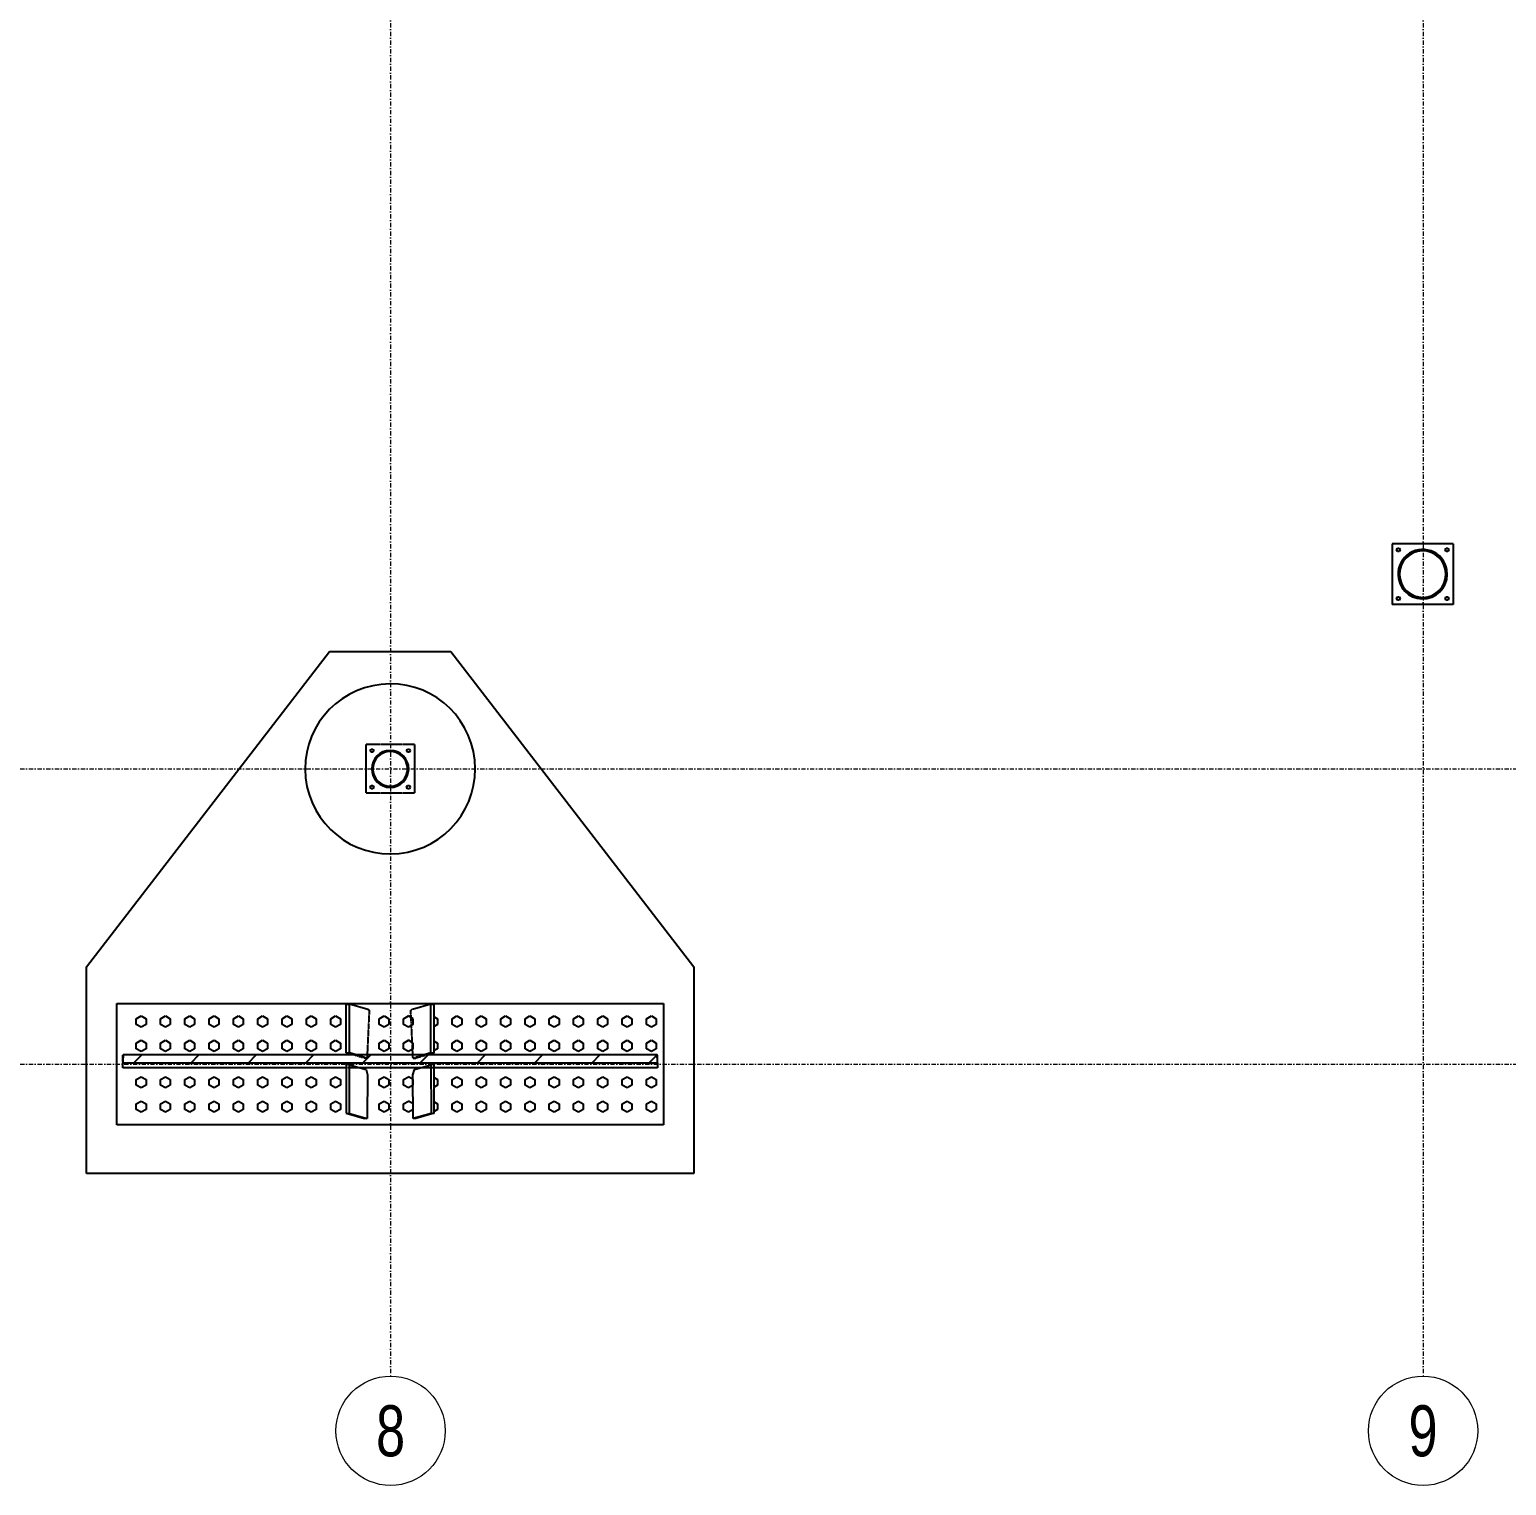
# Model space of a CAD drawing. Header units: millimetres. Extents: x 1541 to 289025, y -12015 to 47026.
# Drawn here: x 132569 to 133450, y -11969 to -11100 of the extents above; entities that cross this region are included whole.
import ezdxf
from ezdxf.enums import TextEntityAlignment as Align

# ---------------------------------------------------------------- set-up
doc = ezdxf.new("R2010")
doc.units = ezdxf.units.MM
doc.header["$LTSCALE"] = 0.1
for name, pattern in [('DASHDOTX2', [50.8, 25.4, -12.7, 0, -12.7]), ('DXK_LINE_DOT2', [3.9198, 1.9599, -1.9599]), ('Grid Line', [3.33375, 1.905, -0.47625, 0.47625, -0.47625])]:
    doc.linetypes.add(name, pattern=pattern)
doc.layers.get('0').update_dxf_attribs({"color": 255})
doc.layers.add('E_EJES', color=8, linetype='Continuous', lineweight=9)
doc.layers.add('E_EJES-1', color=8, linetype='Grid Line', lineweight=9)
doc.styles.add('Swis721 LtCn BT_1', font='swisscl.ttf', dxfattribs={"height": 0.42})

msp = doc.modelspace()

# ---------------------------------------------------------------- hatches: boundary and pattern name
at = {"linetype": 'Continuous'}
h = msp.add_hatch(color=96, dxfattribs=at)
h.paths.add_polyline_path([(133414.74, -11425.12), (133414.52, -11422.57), (133413.86, -11420.09), (133412.77, -11417.76), (133411.3, -11415.66), (133409.49, -11413.85), (133407.39, -11412.38), (133405.06, -11411.29), (133402.58, -11410.63), (133400.03, -11410.41), (133397.47, -11410.63), (133395, -11411.29), (133392.67, -11412.38), (133390.57, -11413.85), (133388.76, -11415.66), (133387.28, -11417.76), (133386.2, -11420.09), (133385.54, -11422.57), (133385.31, -11425.12), (133385.54, -11427.68), (133386.2, -11430.15), (133387.28, -11432.48), (133388.76, -11434.58), (133390.57, -11436.39), (133392.67, -11437.87), (133395, -11438.95), (133397.47, -11439.61), (133400.03, -11439.84), (133402.58, -11439.61), (133405.06, -11438.95), (133407.39, -11437.87), (133409.49, -11436.39), (133411.3, -11434.58), (133412.77, -11432.48), (133413.86, -11430.15), (133414.52, -11427.68)])
h.paths.add_polyline_path([(133413.04, -11429.86), (133412.02, -11432.04), (133410.63, -11434.02), (133408.93, -11435.73), (133406.95, -11437.11), (133404.76, -11438.13), (133402.43, -11438.76), (133400.03, -11438.97), (133397.62, -11438.76), (133395.29, -11438.13), (133393.11, -11437.11), (133391.13, -11435.73), (133389.42, -11434.02), (133388.04, -11432.04), (133387.02, -11429.86), (133386.39, -11427.53), (133386.18, -11425.12), (133386.39, -11422.72), (133387.02, -11420.39), (133388.04, -11418.2), (133389.42, -11416.22), (133391.13, -11414.52), (133393.11, -11413.13), (133395.29, -11412.11), (133397.62, -11411.49), (133400.03, -11411.28), (133402.43, -11411.49), (133404.76, -11412.11), (133406.95, -11413.13), (133408.93, -11414.52), (133410.63, -11416.22), (133412.02, -11418.2), (133413.04, -11420.39), (133413.66, -11422.72), (133413.87, -11425.12), (133413.66, -11427.53)])
h = msp.add_hatch(dxfattribs=at)
h.set_pattern_fill('', scale=7.611392, style=0, pattern_type=0)
h.set_pattern_definition([(45, (132794.71, -11539.187), (-17.088, 17.088), [])])
h.paths.add_polyline_path([(132794.92, -11541.34), (132794.71, -11539.19), (132794.08, -11537.11), (132793.06, -11535.2), (132791.69, -11533.53), (132790.01, -11532.15), (132788.1, -11531.13), (132786.03, -11530.5), (132783.87, -11530.29), (132781.71, -11530.5), (132779.64, -11531.13), (132777.73, -11532.15), (132776.05, -11533.53), (132774.68, -11535.2), (132773.66, -11537.11), (132773.03, -11539.19), (132772.81, -11541.34), (132773.03, -11543.5), (132773.66, -11545.57), (132774.68, -11547.49), (132776.05, -11549.16), (132777.73, -11550.54), (132779.64, -11551.56), (132781.71, -11552.19), (132783.87, -11552.4), (132786.03, -11552.19), (132788.1, -11551.56), (132790.01, -11550.54), (132791.69, -11549.16), (132793.06, -11547.49), (132794.08, -11545.57), (132794.71, -11543.5)])
h.paths.add_polyline_path([(132793.41, -11545.3), (132792.46, -11547.08), (132791.17, -11548.65), (132789.61, -11549.93), (132787.82, -11550.89), (132785.88, -11551.47), (132783.87, -11551.67), (132781.85, -11551.47), (132779.92, -11550.89), (132778.13, -11549.93), (132776.56, -11548.65), (132775.28, -11547.08), (132774.32, -11545.3), (132773.74, -11543.36), (132773.54, -11541.34), (132773.74, -11539.33), (132774.32, -11537.39), (132775.28, -11535.6), (132776.56, -11534.04), (132778.13, -11532.75), (132779.92, -11531.8), (132781.85, -11531.21), (132783.87, -11531.01), (132785.88, -11531.21), (132787.82, -11531.8), (132789.61, -11532.75), (132791.17, -11534.04), (132792.46, -11535.6), (132793.41, -11537.39), (132794, -11539.33), (132794.2, -11541.34), (132794, -11543.36)])
h = msp.add_hatch(dxfattribs=at)
h.set_pattern_fill('', scale=7.611392, style=0, pattern_type=0)
h.set_pattern_definition([(45, (132943.176, -11712.02), (-17.088, 17.088), [])])
h.paths.add_polyline_path([(132943.35, -11715.92), (132943.18, -11712.02), (132624.56, -11712.02), (132624.39, -11715.92), (132624.39, -11716.68), (132943.35, -11716.68)])

# ---------------------------------------------------------------- linework, layer by layer
at = {"color": 2, "linetype": 'Continuous'}
for p, q in [((133418.15, -11407), (133381.91, -11407)), ((133381.91, -11407), (133381.91, -11443.24)), ((133418.15, -11407), (133418.15, -11443.24)), ((133418.15, -11443.24), (133381.91, -11443.24)), ((132602.66, -11659.5), (132747.62, -11471.25)), ((132747.62, -11471.25), (132820.11, -11471.25)), ((132820.11, -11471.25), (132965.08, -11659.5)), ((132602.66, -11782.73), (132602.66, -11659.5)), ((132965.08, -11659.5), (132965.08, -11782.73)), ((132620.77, -11753.74), (132620.77, -11681.25)), ((132620.77, -11681.25), (132946.97, -11681.25)), ((132757.63, -11710.75), (132757.63, -11681.65)), ((132757.63, -11681.65), (132759.52, -11681.69)), ((132770.52, -11684.98), (132759.52, -11681.69)), ((132759.52, -11710.8), (132759.52, -11681.69)), ((132808.22, -11681.69), (132797.22, -11684.98)), ((132808.22, -11681.69), (132810.11, -11681.65)), ((132808.22, -11710.8), (132808.22, -11681.69)), ((132810.11, -11710.75), (132810.11, -11681.65)), ((132946.97, -11681.25), (132946.97, -11753.74)), ((132624.39, -11712.05), (132624.56, -11712.02)), ((132624.56, -11712.02), (132624.39, -11715.92)), ((132624.39, -11715.92), (132624.39, -11712.05)), ((132943.18, -11712.02), (132624.56, -11712.02)), ((132761.87, -11712.02), (132757.63, -11710.75)), ((132757.63, -11710.75), (132759.52, -11710.8)), ((132763.6, -11712.02), (132759.52, -11710.8)), ((132770.33, -11712.02), (132770.52, -11707.84)), ((132797.41, -11712.02), (132797.22, -11707.84)), ((132808.22, -11710.8), (132804.13, -11712.02)), ((132810.11, -11710.75), (132805.87, -11712.02)), ((132808.22, -11710.8), (132810.11, -11710.75)), ((132943.35, -11712.05), (132943.18, -11712.02)), ((132943.35, -11715.92), (132943.18, -11712.02)), ((132943.35, -11715.92), (132943.35, -11712.05)), ((132624.39, -11715.92), (132624.39, -11716.68)), ((132624.39, -11719.8), (132624.39, -11716.68)), ((132624.39, -11716.68), (132943.35, -11716.68)), ((132757.62, -11719.8), (132624.39, -11719.8)), ((132759.52, -11717.86), (132757.62, -11717.81)), ((132757.62, -11717.81), (132757.62, -11746.84)), ((132759.51, -11746.89), (132759.52, -11717.86)), ((132759.52, -11717.86), (132769.45, -11720.78)), ((132801.6, -11719.8), (132766.14, -11719.8)), ((132769.45, -11720.78), (132770.28, -11723.92)), ((132797.45, -11723.92), (132798.29, -11720.78)), ((132798.29, -11720.78), (132808.22, -11717.86)), ((132810.11, -11717.81), (132808.22, -11717.86)), ((132808.22, -11717.86), (132808.23, -11746.89)), ((132810.12, -11746.84), (132810.11, -11717.81)), ((132943.35, -11719.8), (132810.11, -11719.8)), ((132943.35, -11716.68), (132943.35, -11715.92)), ((132943.35, -11716.68), (132943.35, -11719.8)), ((132770.28, -11723.92), (132770.23, -11750.02)), ((132797.51, -11750.02), (132797.45, -11723.92)), ((132757.62, -11746.84), (132768.49, -11750.02)), ((132757.62, -11746.84), (132759.51, -11746.89)), ((132759.51, -11746.89), (132770.23, -11750.02)), ((132808.23, -11746.89), (132797.51, -11750.02)), ((132810.12, -11746.84), (132799.24, -11750.02)), ((132808.23, -11746.89), (132810.12, -11746.84)), ((132946.97, -11753.74), (132620.77, -11753.74)), ((132770.23, -11750.02), (132768.49, -11750.02)), ((132799.24, -11750.02), (132797.51, -11750.02)), ((132965.08, -11782.73), (132602.66, -11782.73))]:
    msp.add_line(p, q, dxfattribs=at)
at = {"color": 7, "linetype": 'Continuous'}
for p, q in [((133384.4, -11410.62), (133384.97, -11409.65)), ((133384.97, -11411.6), (133384.4, -11410.62)), ((133384.97, -11409.65), (133386.1, -11409.65)), ((133386.1, -11411.6), (133384.97, -11411.6)), ((133386.1, -11409.65), (133386.66, -11410.62)), ((133386.66, -11410.62), (133386.1, -11411.6)), ((133413.4, -11410.62), (133413.96, -11409.65)), ((133413.96, -11411.6), (133413.4, -11410.62)), ((133413.96, -11409.65), (133415.09, -11409.65)), ((133415.09, -11411.6), (133413.96, -11411.6)), ((133415.09, -11409.65), (133415.66, -11410.62)), ((133415.66, -11410.62), (133415.09, -11411.6)), ((133384.4, -11439.62), (133384.97, -11438.64)), ((133384.97, -11440.6), (133384.4, -11439.62)), ((133384.97, -11438.64), (133386.1, -11438.64)), ((133386.1, -11438.64), (133386.66, -11439.62)), ((133386.66, -11439.62), (133386.1, -11440.6)), ((133413.4, -11439.62), (133413.96, -11438.64)), ((133413.96, -11440.6), (133413.4, -11439.62)), ((133413.96, -11438.64), (133415.09, -11438.64)), ((133415.09, -11438.64), (133415.66, -11439.62)), ((133415.66, -11439.62), (133415.09, -11440.6)), ((133386.1, -11440.6), (133384.97, -11440.6)), ((133415.09, -11440.6), (133413.96, -11440.6)), ((132771.86, -11530.47), (132772.43, -11529.49)), ((132772.43, -11531.45), (132771.86, -11530.47)), ((132772.43, -11529.49), (132773.56, -11529.49)), ((132773.56, -11531.45), (132772.43, -11531.45)), ((132773.56, -11529.49), (132774.12, -11530.47)), ((132774.12, -11530.47), (132773.56, -11531.45)), ((132793.61, -11530.47), (132794.18, -11529.49)), ((132794.18, -11531.45), (132793.61, -11530.47)), ((132794.18, -11529.49), (132795.31, -11529.49)), ((132795.31, -11531.45), (132794.18, -11531.45)), ((132795.31, -11529.49), (132795.87, -11530.47)), ((132795.87, -11530.47), (132795.31, -11531.45)), ((132771.86, -11552.22), (132772.43, -11551.24)), ((132772.43, -11553.2), (132771.86, -11552.22)), ((132772.43, -11551.24), (132773.56, -11551.24)), ((132773.56, -11553.2), (132772.43, -11553.2)), ((132773.56, -11551.24), (132774.12, -11552.22)), ((132774.12, -11552.22), (132773.56, -11553.2)), ((132793.61, -11552.22), (132794.18, -11551.24)), ((132794.18, -11553.2), (132793.61, -11552.22)), ((132794.18, -11551.24), (132795.31, -11551.24)), ((132795.31, -11553.2), (132794.18, -11553.2)), ((132795.31, -11551.24), (132795.87, -11552.22)), ((132795.87, -11552.22), (132795.31, -11553.2)), ((132632.37, -11690.45), (132635.27, -11688.77)), ((132632.37, -11693.8), (132632.37, -11690.45)), ((132635.27, -11695.47), (132632.37, -11693.8)), ((132635.27, -11688.77), (132638.16, -11690.45)), ((132638.16, -11693.8), (132635.27, -11695.47)), ((132638.16, -11690.45), (132638.16, -11693.8)), ((132646.86, -11690.45), (132649.76, -11688.77)), ((132646.86, -11693.8), (132646.86, -11690.45)), ((132649.76, -11695.47), (132646.86, -11693.8)), ((132649.76, -11688.77), (132652.66, -11690.45)), ((132652.66, -11693.8), (132649.76, -11695.47)), ((132652.66, -11690.45), (132652.66, -11693.8)), ((132661.36, -11690.45), (132664.26, -11688.77)), ((132661.36, -11693.8), (132661.36, -11690.45)), ((132664.26, -11695.47), (132661.36, -11693.8)), ((132664.26, -11688.77), (132667.16, -11690.45)), ((132667.16, -11693.8), (132664.26, -11695.47)), ((132667.16, -11690.45), (132667.16, -11693.8)), ((132675.86, -11690.45), (132678.76, -11688.77)), ((132675.86, -11693.8), (132675.86, -11690.45)), ((132678.76, -11695.47), (132675.86, -11693.8)), ((132678.76, -11688.77), (132681.66, -11690.45)), ((132681.66, -11693.8), (132678.76, -11695.47)), ((132681.66, -11690.45), (132681.66, -11693.8)), ((132690.36, -11690.45), (132693.26, -11688.77)), ((132690.36, -11693.8), (132690.36, -11690.45)), ((132693.26, -11695.47), (132690.36, -11693.8)), ((132693.26, -11688.77), (132696.16, -11690.45)), ((132696.16, -11693.8), (132693.26, -11695.47)), ((132696.16, -11690.45), (132696.16, -11693.8)), ((132704.85, -11690.45), (132707.75, -11688.77)), ((132704.85, -11693.8), (132704.85, -11690.45)), ((132707.75, -11695.47), (132704.85, -11693.8)), ((132707.75, -11688.77), (132710.65, -11690.45)), ((132710.65, -11693.8), (132707.75, -11695.47)), ((132710.65, -11690.45), (132710.65, -11693.8)), ((132719.35, -11690.45), (132722.25, -11688.77)), ((132719.35, -11693.8), (132719.35, -11690.45)), ((132722.25, -11695.47), (132719.35, -11693.8)), ((132722.25, -11688.77), (132725.15, -11690.45)), ((132725.15, -11693.8), (132722.25, -11695.47)), ((132725.15, -11690.45), (132725.15, -11693.8)), ((132733.85, -11690.45), (132736.75, -11688.77)), ((132733.85, -11693.8), (132733.85, -11690.45)), ((132736.75, -11695.47), (132733.85, -11693.8)), ((132736.75, -11688.77), (132739.65, -11690.45)), ((132739.65, -11693.8), (132736.75, -11695.47)), ((132739.65, -11690.45), (132739.65, -11693.8)), ((132748.35, -11690.45), (132751.25, -11688.77)), ((132748.35, -11693.8), (132748.35, -11690.45)), ((132751.25, -11695.47), (132748.35, -11693.8)), ((132751.25, -11688.77), (132754.15, -11690.45)), ((132754.15, -11693.8), (132751.25, -11695.47)), ((132754.15, -11690.45), (132754.15, -11693.8)), ((132777.34, -11690.45), (132780.24, -11688.77)), ((132777.34, -11693.8), (132777.34, -11690.45)), ((132780.24, -11695.47), (132777.34, -11693.8)), ((132780.24, -11688.77), (132783.14, -11690.45)), ((132783.14, -11693.8), (132780.24, -11695.47)), ((132783.14, -11690.45), (132783.14, -11693.8)), ((132791.84, -11690.45), (132794.74, -11688.77)), ((132791.84, -11693.8), (132791.84, -11690.45)), ((132794.74, -11695.47), (132791.84, -11693.8)), ((132797.64, -11690.45), (132794.74, -11688.77)), ((132797.64, -11693.8), (132794.74, -11695.47)), ((132797.64, -11693.8), (132797.64, -11690.45)), ((132810.11, -11689.28), (132812.14, -11690.45)), ((132812.14, -11693.8), (132810.11, -11694.97)), ((132812.14, -11690.45), (132812.14, -11693.8)), ((132820.84, -11690.45), (132823.74, -11688.77)), ((132820.84, -11693.8), (132820.84, -11690.45)), ((132823.74, -11695.47), (132820.84, -11693.8)), ((132823.74, -11688.77), (132826.64, -11690.45)), ((132826.64, -11693.8), (132823.74, -11695.47)), ((132826.64, -11690.45), (132826.64, -11693.8)), ((132835.34, -11690.45), (132838.24, -11688.77)), ((132835.34, -11693.8), (132835.34, -11690.45)), ((132838.24, -11695.47), (132835.34, -11693.8)), ((132838.24, -11688.77), (132841.14, -11690.45)), ((132841.14, -11693.8), (132838.24, -11695.47)), ((132841.14, -11690.45), (132841.14, -11693.8)), ((132849.83, -11690.45), (132852.73, -11688.77)), ((132849.83, -11693.8), (132849.83, -11690.45)), ((132852.73, -11695.47), (132849.83, -11693.8)), ((132852.73, -11688.77), (132855.63, -11690.45)), ((132855.63, -11693.8), (132852.73, -11695.47)), ((132855.63, -11690.45), (132855.63, -11693.8)), ((132864.33, -11690.45), (132867.23, -11688.77)), ((132864.33, -11693.8), (132864.33, -11690.45)), ((132867.23, -11695.47), (132864.33, -11693.8)), ((132867.23, -11688.77), (132870.13, -11690.45)), ((132870.13, -11693.8), (132867.23, -11695.47)), ((132870.13, -11690.45), (132870.13, -11693.8)), ((132878.83, -11690.45), (132881.73, -11688.77)), ((132878.83, -11693.8), (132878.83, -11690.45)), ((132881.73, -11695.47), (132878.83, -11693.8)), ((132881.73, -11688.77), (132884.63, -11690.45)), ((132884.63, -11693.8), (132881.73, -11695.47)), ((132884.63, -11690.45), (132884.63, -11693.8)), ((132893.33, -11690.45), (132896.23, -11688.77)), ((132893.33, -11693.8), (132893.33, -11690.45)), ((132896.23, -11695.47), (132893.33, -11693.8)), ((132896.23, -11688.77), (132899.13, -11690.45)), ((132899.13, -11693.8), (132896.23, -11695.47)), ((132899.13, -11690.45), (132899.13, -11693.8)), ((132907.83, -11690.45), (132910.72, -11688.77)), ((132907.83, -11693.8), (132907.83, -11690.45)), ((132910.72, -11695.47), (132907.83, -11693.8)), ((132910.72, -11688.77), (132913.62, -11690.45)), ((132913.62, -11693.8), (132910.72, -11695.47)), ((132913.62, -11690.45), (132913.62, -11693.8)), ((132922.32, -11690.45), (132925.22, -11688.77)), ((132922.32, -11693.8), (132922.32, -11690.45)), ((132925.22, -11695.47), (132922.32, -11693.8)), ((132925.22, -11688.77), (132928.12, -11690.45)), ((132928.12, -11693.8), (132925.22, -11695.47)), ((132928.12, -11690.45), (132928.12, -11693.8)), ((132936.82, -11690.45), (132939.72, -11688.77)), ((132936.82, -11693.8), (132936.82, -11690.45)), ((132939.72, -11695.47), (132936.82, -11693.8)), ((132939.72, -11688.77), (132942.62, -11690.45)), ((132942.62, -11693.8), (132939.72, -11695.47)), ((132942.62, -11690.45), (132942.62, -11693.8)), ((132632.37, -11704.95), (132635.27, -11703.27)), ((132632.37, -11708.29), (132632.37, -11704.95)), ((132635.27, -11703.27), (132638.16, -11704.95)), ((132638.16, -11704.95), (132638.16, -11708.29)), ((132646.86, -11704.95), (132649.76, -11703.27)), ((132646.86, -11708.29), (132646.86, -11704.95)), ((132649.76, -11703.27), (132652.66, -11704.95)), ((132652.66, -11704.95), (132652.66, -11708.29)), ((132661.36, -11704.95), (132664.26, -11703.27)), ((132661.36, -11708.29), (132661.36, -11704.95)), ((132664.26, -11703.27), (132667.16, -11704.95)), ((132667.16, -11704.95), (132667.16, -11708.29)), ((132675.86, -11704.95), (132678.76, -11703.27)), ((132675.86, -11708.29), (132675.86, -11704.95)), ((132678.76, -11703.27), (132681.66, -11704.95)), ((132681.66, -11704.95), (132681.66, -11708.29)), ((132690.36, -11704.95), (132693.26, -11703.27)), ((132690.36, -11708.29), (132690.36, -11704.95)), ((132693.26, -11703.27), (132696.16, -11704.95)), ((132696.16, -11704.95), (132696.16, -11708.29)), ((132704.85, -11704.95), (132707.75, -11703.27)), ((132704.85, -11708.29), (132704.85, -11704.95)), ((132707.75, -11703.27), (132710.65, -11704.95)), ((132710.65, -11704.95), (132710.65, -11708.29)), ((132719.35, -11704.95), (132722.25, -11703.27)), ((132719.35, -11708.29), (132719.35, -11704.95)), ((132722.25, -11703.27), (132725.15, -11704.95)), ((132725.15, -11704.95), (132725.15, -11708.29)), ((132733.85, -11704.95), (132736.75, -11703.27)), ((132733.85, -11708.29), (132733.85, -11704.95)), ((132736.75, -11703.27), (132739.65, -11704.95)), ((132739.65, -11704.95), (132739.65, -11708.29)), ((132748.35, -11704.95), (132751.25, -11703.27)), ((132748.35, -11708.29), (132748.35, -11704.95)), ((132751.25, -11703.27), (132754.15, -11704.95)), ((132754.15, -11704.95), (132754.15, -11708.29)), ((132777.34, -11704.95), (132780.24, -11703.27)), ((132777.34, -11708.29), (132777.34, -11704.95)), ((132780.24, -11703.27), (132783.14, -11704.95)), ((132783.14, -11704.95), (132783.14, -11708.29)), ((132791.84, -11704.95), (132794.74, -11703.27)), ((132791.84, -11708.29), (132791.84, -11704.95)), ((132797.64, -11704.95), (132794.74, -11703.27)), ((132797.64, -11708.29), (132797.64, -11704.95)), ((132810.11, -11703.77), (132812.14, -11704.95)), ((132812.14, -11704.95), (132812.14, -11708.29)), ((132820.84, -11704.95), (132823.74, -11703.27)), ((132820.84, -11708.29), (132820.84, -11704.95)), ((132823.74, -11703.27), (132826.64, -11704.95)), ((132826.64, -11704.95), (132826.64, -11708.29)), ((132835.34, -11704.95), (132838.24, -11703.27)), ((132835.34, -11708.29), (132835.34, -11704.95)), ((132838.24, -11703.27), (132841.14, -11704.95)), ((132841.14, -11704.95), (132841.14, -11708.29)), ((132849.83, -11704.95), (132852.73, -11703.27)), ((132849.83, -11708.29), (132849.83, -11704.95)), ((132852.73, -11703.27), (132855.63, -11704.95)), ((132855.63, -11704.95), (132855.63, -11708.29)), ((132864.33, -11704.95), (132867.23, -11703.27)), ((132864.33, -11708.29), (132864.33, -11704.95)), ((132867.23, -11703.27), (132870.13, -11704.95)), ((132870.13, -11704.95), (132870.13, -11708.29)), ((132878.83, -11704.95), (132881.73, -11703.27)), ((132878.83, -11708.29), (132878.83, -11704.95)), ((132881.73, -11703.27), (132884.63, -11704.95)), ((132884.63, -11704.95), (132884.63, -11708.29)), ((132893.33, -11704.95), (132896.23, -11703.27)), ((132893.33, -11708.29), (132893.33, -11704.95)), ((132896.23, -11703.27), (132899.13, -11704.95)), ((132899.13, -11704.95), (132899.13, -11708.29)), ((132907.83, -11704.95), (132910.72, -11703.27)), ((132907.83, -11708.29), (132907.83, -11704.95)), ((132910.72, -11703.27), (132913.62, -11704.95)), ((132913.62, -11704.95), (132913.62, -11708.29)), ((132922.32, -11704.95), (132925.22, -11703.27)), ((132922.32, -11708.29), (132922.32, -11704.95)), ((132925.22, -11703.27), (132928.12, -11704.95)), ((132928.12, -11704.95), (132928.12, -11708.29)), ((132936.82, -11704.95), (132939.72, -11703.27)), ((132936.82, -11708.29), (132936.82, -11704.95)), ((132939.72, -11703.27), (132942.62, -11704.95)), ((132942.62, -11704.95), (132942.62, -11708.29)), ((132635.27, -11709.97), (132632.37, -11708.29)), ((132638.16, -11708.29), (132635.27, -11709.97)), ((132649.76, -11709.97), (132646.86, -11708.29)), ((132652.66, -11708.29), (132649.76, -11709.97)), ((132664.26, -11709.97), (132661.36, -11708.29)), ((132667.16, -11708.29), (132664.26, -11709.97)), ((132678.76, -11709.97), (132675.86, -11708.29)), ((132681.66, -11708.29), (132678.76, -11709.97)), ((132693.26, -11709.97), (132690.36, -11708.29)), ((132696.16, -11708.29), (132693.26, -11709.97)), ((132707.75, -11709.97), (132704.85, -11708.29)), ((132710.65, -11708.29), (132707.75, -11709.97)), ((132722.25, -11709.97), (132719.35, -11708.29)), ((132725.15, -11708.29), (132722.25, -11709.97)), ((132736.75, -11709.97), (132733.85, -11708.29)), ((132739.65, -11708.29), (132736.75, -11709.97)), ((132751.25, -11709.97), (132748.35, -11708.29)), ((132754.15, -11708.29), (132751.25, -11709.97)), ((132780.24, -11709.97), (132777.34, -11708.29)), ((132783.14, -11708.29), (132780.24, -11709.97)), ((132794.74, -11709.97), (132791.84, -11708.29)), ((132797.64, -11708.29), (132794.74, -11709.97)), ((132812.14, -11708.29), (132810.11, -11709.46)), ((132823.74, -11709.97), (132820.84, -11708.29)), ((132826.64, -11708.29), (132823.74, -11709.97)), ((132838.24, -11709.97), (132835.34, -11708.29)), ((132841.14, -11708.29), (132838.24, -11709.97)), ((132852.73, -11709.97), (132849.83, -11708.29)), ((132855.63, -11708.29), (132852.73, -11709.97)), ((132867.23, -11709.97), (132864.33, -11708.29)), ((132870.13, -11708.29), (132867.23, -11709.97)), ((132881.73, -11709.97), (132878.83, -11708.29)), ((132884.63, -11708.29), (132881.73, -11709.97)), ((132896.23, -11709.97), (132893.33, -11708.29)), ((132899.13, -11708.29), (132896.23, -11709.97)), ((132910.72, -11709.97), (132907.83, -11708.29)), ((132913.62, -11708.29), (132910.72, -11709.97)), ((132925.22, -11709.97), (132922.32, -11708.29)), ((132928.12, -11708.29), (132925.22, -11709.97)), ((132939.72, -11709.97), (132936.82, -11708.29)), ((132942.62, -11708.29), (132939.72, -11709.97)), ((132632.37, -11726.69), (132635.27, -11725.02)), ((132632.37, -11730.04), (132632.37, -11726.69)), ((132635.27, -11731.71), (132632.37, -11730.04)), ((132635.27, -11725.02), (132638.16, -11726.69)), ((132638.16, -11730.04), (132635.27, -11731.71)), ((132638.16, -11726.69), (132638.16, -11730.04)), ((132646.86, -11726.69), (132649.76, -11725.02)), ((132646.86, -11730.04), (132646.86, -11726.69)), ((132649.76, -11731.71), (132646.86, -11730.04)), ((132649.76, -11725.02), (132652.66, -11726.69)), ((132652.66, -11730.04), (132649.76, -11731.71)), ((132652.66, -11726.69), (132652.66, -11730.04)), ((132661.36, -11726.69), (132664.26, -11725.02)), ((132661.36, -11730.04), (132661.36, -11726.69)), ((132664.26, -11731.71), (132661.36, -11730.04)), ((132664.26, -11725.02), (132667.16, -11726.69)), ((132667.16, -11730.04), (132664.26, -11731.71)), ((132667.16, -11726.69), (132667.16, -11730.04)), ((132675.86, -11726.69), (132678.76, -11725.02)), ((132675.86, -11730.04), (132675.86, -11726.69)), ((132678.76, -11731.71), (132675.86, -11730.04)), ((132678.76, -11725.02), (132681.66, -11726.69)), ((132681.66, -11730.04), (132678.76, -11731.71)), ((132681.66, -11726.69), (132681.66, -11730.04)), ((132690.36, -11726.69), (132693.26, -11725.02)), ((132690.36, -11730.04), (132690.36, -11726.69)), ((132693.26, -11731.71), (132690.36, -11730.04)), ((132693.26, -11725.02), (132696.16, -11726.69)), ((132696.16, -11730.04), (132693.26, -11731.71)), ((132696.16, -11726.69), (132696.16, -11730.04)), ((132704.85, -11726.69), (132707.75, -11725.02)), ((132704.85, -11730.04), (132704.85, -11726.69)), ((132707.75, -11731.71), (132704.85, -11730.04)), ((132707.75, -11725.02), (132710.65, -11726.69)), ((132710.65, -11730.04), (132707.75, -11731.71)), ((132710.65, -11726.69), (132710.65, -11730.04)), ((132719.35, -11726.69), (132722.25, -11725.02)), ((132719.35, -11730.04), (132719.35, -11726.69)), ((132722.25, -11731.71), (132719.35, -11730.04)), ((132722.25, -11725.02), (132725.15, -11726.69)), ((132725.15, -11730.04), (132722.25, -11731.71)), ((132725.15, -11726.69), (132725.15, -11730.04)), ((132733.85, -11726.69), (132736.75, -11725.02)), ((132733.85, -11730.04), (132733.85, -11726.69)), ((132736.75, -11731.71), (132733.85, -11730.04)), ((132736.75, -11725.02), (132739.65, -11726.69)), ((132739.65, -11730.04), (132736.75, -11731.71)), ((132739.65, -11726.69), (132739.65, -11730.04)), ((132748.35, -11726.69), (132751.25, -11725.02)), ((132748.35, -11730.04), (132748.35, -11726.69)), ((132751.25, -11731.71), (132748.35, -11730.04)), ((132751.25, -11725.02), (132754.15, -11726.69)), ((132754.15, -11730.04), (132751.25, -11731.71)), ((132754.15, -11726.69), (132754.15, -11730.04)), ((132777.34, -11726.69), (132780.24, -11725.02)), ((132777.34, -11730.04), (132777.34, -11726.69)), ((132780.24, -11731.71), (132777.34, -11730.04)), ((132780.24, -11725.02), (132783.14, -11726.69)), ((132783.14, -11730.04), (132780.24, -11731.71)), ((132783.14, -11726.69), (132783.14, -11730.04)), ((132791.84, -11726.69), (132794.74, -11725.02)), ((132791.84, -11730.04), (132791.84, -11726.69)), ((132794.74, -11731.71), (132791.84, -11730.04)), ((132797.64, -11726.69), (132794.74, -11725.02)), ((132797.64, -11730.04), (132794.74, -11731.71)), ((132797.64, -11730.04), (132797.64, -11726.69)), ((132810.12, -11725.52), (132812.14, -11726.69)), ((132812.14, -11730.04), (132810.12, -11731.21)), ((132812.14, -11726.69), (132812.14, -11730.04)), ((132820.84, -11726.69), (132823.74, -11725.02)), ((132820.84, -11730.04), (132820.84, -11726.69)), ((132823.74, -11731.71), (132820.84, -11730.04)), ((132823.74, -11725.02), (132826.64, -11726.69)), ((132826.64, -11730.04), (132823.74, -11731.71)), ((132826.64, -11726.69), (132826.64, -11730.04)), ((132835.34, -11726.69), (132838.24, -11725.02)), ((132835.34, -11730.04), (132835.34, -11726.69)), ((132838.24, -11731.71), (132835.34, -11730.04)), ((132838.24, -11725.02), (132841.14, -11726.69)), ((132841.14, -11730.04), (132838.24, -11731.71)), ((132841.14, -11726.69), (132841.14, -11730.04)), ((132849.83, -11726.69), (132852.73, -11725.02)), ((132849.83, -11730.04), (132849.83, -11726.69)), ((132852.73, -11731.71), (132849.83, -11730.04)), ((132852.73, -11725.02), (132855.63, -11726.69)), ((132855.63, -11730.04), (132852.73, -11731.71)), ((132855.63, -11726.69), (132855.63, -11730.04)), ((132864.33, -11726.69), (132867.23, -11725.02)), ((132864.33, -11730.04), (132864.33, -11726.69)), ((132867.23, -11731.71), (132864.33, -11730.04)), ((132867.23, -11725.02), (132870.13, -11726.69)), ((132870.13, -11730.04), (132867.23, -11731.71)), ((132870.13, -11726.69), (132870.13, -11730.04)), ((132878.83, -11726.69), (132881.73, -11725.02)), ((132878.83, -11730.04), (132878.83, -11726.69)), ((132881.73, -11731.71), (132878.83, -11730.04)), ((132881.73, -11725.02), (132884.63, -11726.69)), ((132884.63, -11730.04), (132881.73, -11731.71)), ((132884.63, -11726.69), (132884.63, -11730.04)), ((132893.33, -11726.69), (132896.23, -11725.02)), ((132893.33, -11730.04), (132893.33, -11726.69)), ((132896.23, -11731.71), (132893.33, -11730.04)), ((132896.23, -11725.02), (132899.13, -11726.69)), ((132899.13, -11730.04), (132896.23, -11731.71)), ((132899.13, -11726.69), (132899.13, -11730.04)), ((132907.83, -11726.69), (132910.72, -11725.02)), ((132907.83, -11730.04), (132907.83, -11726.69)), ((132910.72, -11731.71), (132907.83, -11730.04)), ((132910.72, -11725.02), (132913.62, -11726.69)), ((132913.62, -11730.04), (132910.72, -11731.71)), ((132913.62, -11726.69), (132913.62, -11730.04)), ((132922.32, -11726.69), (132925.22, -11725.02)), ((132922.32, -11730.04), (132922.32, -11726.69)), ((132925.22, -11731.71), (132922.32, -11730.04)), ((132925.22, -11725.02), (132928.12, -11726.69)), ((132928.12, -11730.04), (132925.22, -11731.71)), ((132928.12, -11726.69), (132928.12, -11730.04)), ((132936.82, -11726.69), (132939.72, -11725.02)), ((132936.82, -11730.04), (132936.82, -11726.69)), ((132939.72, -11731.71), (132936.82, -11730.04)), ((132939.72, -11725.02), (132942.62, -11726.69)), ((132942.62, -11730.04), (132939.72, -11731.71)), ((132942.62, -11726.69), (132942.62, -11730.04)), ((132632.37, -11741.19), (132635.27, -11739.52)), ((132635.27, -11739.52), (132638.16, -11741.19)), ((132646.86, -11741.19), (132649.76, -11739.52)), ((132649.76, -11739.52), (132652.66, -11741.19)), ((132661.36, -11741.19), (132664.26, -11739.52)), ((132664.26, -11739.52), (132667.16, -11741.19)), ((132675.86, -11741.19), (132678.76, -11739.52)), ((132678.76, -11739.52), (132681.66, -11741.19)), ((132690.36, -11741.19), (132693.26, -11739.52)), ((132693.26, -11739.52), (132696.16, -11741.19)), ((132704.85, -11741.19), (132707.75, -11739.52)), ((132707.75, -11739.52), (132710.65, -11741.19)), ((132719.35, -11741.19), (132722.25, -11739.52)), ((132722.25, -11739.52), (132725.15, -11741.19)), ((132733.85, -11741.19), (132736.75, -11739.52)), ((132736.75, -11739.52), (132739.65, -11741.19)), ((132748.35, -11741.19), (132751.25, -11739.52)), ((132751.25, -11739.52), (132754.15, -11741.19)), ((132777.34, -11741.19), (132780.24, -11739.52)), ((132780.24, -11739.52), (132783.14, -11741.19)), ((132791.84, -11741.19), (132794.74, -11739.52)), ((132797.64, -11741.19), (132794.74, -11739.52)), ((132810.12, -11740.02), (132812.14, -11741.19)), ((132820.84, -11741.19), (132823.74, -11739.52)), ((132823.74, -11739.52), (132826.64, -11741.19)), ((132835.34, -11741.19), (132838.24, -11739.52)), ((132838.24, -11739.52), (132841.14, -11741.19)), ((132849.83, -11741.19), (132852.73, -11739.52)), ((132852.73, -11739.52), (132855.63, -11741.19)), ((132864.33, -11741.19), (132867.23, -11739.52)), ((132867.23, -11739.52), (132870.13, -11741.19)), ((132878.83, -11741.19), (132881.73, -11739.52)), ((132881.73, -11739.52), (132884.63, -11741.19)), ((132893.33, -11741.19), (132896.23, -11739.52)), ((132896.23, -11739.52), (132899.13, -11741.19)), ((132907.83, -11741.19), (132910.72, -11739.52)), ((132910.72, -11739.52), (132913.62, -11741.19)), ((132922.32, -11741.19), (132925.22, -11739.52)), ((132925.22, -11739.52), (132928.12, -11741.19)), ((132936.82, -11741.19), (132939.72, -11739.52)), ((132939.72, -11739.52), (132942.62, -11741.19)), ((132632.37, -11744.54), (132632.37, -11741.19)), ((132635.27, -11746.21), (132632.37, -11744.54)), ((132638.16, -11744.54), (132635.27, -11746.21)), ((132638.16, -11741.19), (132638.16, -11744.54)), ((132646.86, -11744.54), (132646.86, -11741.19)), ((132649.76, -11746.21), (132646.86, -11744.54)), ((132652.66, -11744.54), (132649.76, -11746.21)), ((132652.66, -11741.19), (132652.66, -11744.54)), ((132661.36, -11744.54), (132661.36, -11741.19)), ((132664.26, -11746.21), (132661.36, -11744.54)), ((132667.16, -11744.54), (132664.26, -11746.21)), ((132667.16, -11741.19), (132667.16, -11744.54)), ((132675.86, -11744.54), (132675.86, -11741.19)), ((132678.76, -11746.21), (132675.86, -11744.54)), ((132681.66, -11744.54), (132678.76, -11746.21)), ((132681.66, -11741.19), (132681.66, -11744.54)), ((132690.36, -11744.54), (132690.36, -11741.19)), ((132693.26, -11746.21), (132690.36, -11744.54)), ((132696.16, -11744.54), (132693.26, -11746.21)), ((132696.16, -11741.19), (132696.16, -11744.54)), ((132704.85, -11744.54), (132704.85, -11741.19)), ((132707.75, -11746.21), (132704.85, -11744.54)), ((132710.65, -11744.54), (132707.75, -11746.21)), ((132710.65, -11741.19), (132710.65, -11744.54)), ((132719.35, -11744.54), (132719.35, -11741.19)), ((132722.25, -11746.21), (132719.35, -11744.54)), ((132725.15, -11744.54), (132722.25, -11746.21)), ((132725.15, -11741.19), (132725.15, -11744.54)), ((132733.85, -11744.54), (132733.85, -11741.19)), ((132736.75, -11746.21), (132733.85, -11744.54)), ((132739.65, -11744.54), (132736.75, -11746.21)), ((132739.65, -11741.19), (132739.65, -11744.54)), ((132748.35, -11744.54), (132748.35, -11741.19)), ((132751.25, -11746.21), (132748.35, -11744.54)), ((132754.15, -11744.54), (132751.25, -11746.21)), ((132754.15, -11741.19), (132754.15, -11744.54)), ((132777.34, -11744.54), (132777.34, -11741.19)), ((132780.24, -11746.21), (132777.34, -11744.54)), ((132783.14, -11744.54), (132780.24, -11746.21)), ((132783.14, -11741.19), (132783.14, -11744.54)), ((132791.84, -11744.54), (132791.84, -11741.19)), ((132794.74, -11746.21), (132791.84, -11744.54)), ((132797.64, -11744.54), (132794.74, -11746.21)), ((132797.64, -11744.54), (132797.64, -11741.19)), ((132812.14, -11744.54), (132810.12, -11745.7)), ((132812.14, -11741.19), (132812.14, -11744.54)), ((132820.84, -11744.54), (132820.84, -11741.19)), ((132823.74, -11746.21), (132820.84, -11744.54)), ((132826.64, -11744.54), (132823.74, -11746.21)), ((132826.64, -11741.19), (132826.64, -11744.54)), ((132835.34, -11744.54), (132835.34, -11741.19)), ((132838.24, -11746.21), (132835.34, -11744.54)), ((132841.14, -11744.54), (132838.24, -11746.21)), ((132841.14, -11741.19), (132841.14, -11744.54)), ((132849.83, -11744.54), (132849.83, -11741.19)), ((132852.73, -11746.21), (132849.83, -11744.54)), ((132855.63, -11744.54), (132852.73, -11746.21)), ((132855.63, -11741.19), (132855.63, -11744.54)), ((132864.33, -11744.54), (132864.33, -11741.19)), ((132867.23, -11746.21), (132864.33, -11744.54)), ((132870.13, -11744.54), (132867.23, -11746.21)), ((132870.13, -11741.19), (132870.13, -11744.54)), ((132878.83, -11744.54), (132878.83, -11741.19)), ((132881.73, -11746.21), (132878.83, -11744.54)), ((132884.63, -11744.54), (132881.73, -11746.21)), ((132884.63, -11741.19), (132884.63, -11744.54)), ((132893.33, -11744.54), (132893.33, -11741.19)), ((132896.23, -11746.21), (132893.33, -11744.54)), ((132899.13, -11744.54), (132896.23, -11746.21)), ((132899.13, -11741.19), (132899.13, -11744.54)), ((132907.83, -11744.54), (132907.83, -11741.19)), ((132910.72, -11746.21), (132907.83, -11744.54)), ((132913.62, -11744.54), (132910.72, -11746.21)), ((132913.62, -11741.19), (132913.62, -11744.54)), ((132922.32, -11744.54), (132922.32, -11741.19)), ((132925.22, -11746.21), (132922.32, -11744.54)), ((132928.12, -11744.54), (132925.22, -11746.21)), ((132928.12, -11741.19), (132928.12, -11744.54)), ((132936.82, -11744.54), (132936.82, -11741.19)), ((132939.72, -11746.21), (132936.82, -11744.54)), ((132942.62, -11744.54), (132939.72, -11746.21)), ((132942.62, -11741.19), (132942.62, -11744.54))]:
    msp.add_line(p, q, dxfattribs=at)
at = {"color": 7, "linetype": 'DXK_LINE_DOT2'}
for p, q in [((132798.37, -11526.85), (132769.37, -11526.85)), ((132769.37, -11526.85), (132769.37, -11555.84)), ((132798.37, -11526.85), (132798.37, -11555.84)), ((132798.37, -11555.84), (132769.37, -11555.84)), ((132771.56, -11685.29), (132770.52, -11684.98)), ((132770.52, -11707.84), (132771.56, -11685.29)), ((132797.22, -11684.98), (132796.18, -11685.29)), ((132797.22, -11707.84), (132796.18, -11685.29)), ((132768.5, -11714), (132761.87, -11712.02)), ((132770.23, -11714), (132763.6, -11712.02)), ((132770.23, -11714), (132770.33, -11712.02)), ((132797.5, -11714), (132797.41, -11712.02)), ((132804.13, -11712.02), (132797.5, -11714)), ((132805.87, -11712.02), (132799.24, -11714)), ((132766.14, -11719.8), (132757.62, -11719.8)), ((132770.23, -11714), (132768.5, -11714)), ((132797.5, -11714), (132799.24, -11714)), ((132810.11, -11719.8), (132801.6, -11719.8))]:
    msp.add_line(p, q, dxfattribs=at)
at = {"color": 2, "linetype": 'Continuous'}
for centre, radius, start, end in [((133400.03, -11425.12), 14.72, 10, 190), ((133400.03, -11425.12), 13.85, 350, 170), ((133400.03, -11425.12), 14.72, 190, 10), ((133400.03, -11425.12), 13.85, 170, 350), ((132783.87, -11541.34), 50.74, 6, 186), ((132783.87, -11541.34), 50.74, 186, 6), ((132783.87, -11541.34), 11.05, 11.25, 191.25), ((132783.87, -11541.34), 10.33, 348.75, 168.75), ((132783.87, -11541.34), 11.05, 191.25, 11.25), ((132783.87, -11541.34), 10.33, 168.75, 348.75)]:
    msp.add_arc(centre, radius, start, end, dxfattribs=at)
at = {"layer": 'E_EJES'}
for centre in [(132784.11, -11936.28), (133400.27, -11936.28)]:
    msp.add_circle(centre, 32.62, dxfattribs=at)
at = {"layer": 'E_EJES-1', "linetype": 'DASHDOTX2'}
for p, q in [((132784.11, -9278.21), (132784.11, -11903.66)), ((133400.27, -9278.21), (133400.27, -11903.66)), ((130946.89, -11541.34), (138169.72, -11541.34)), ((130946.89, -11717.49), (138169.72, -11717.49))]:
    msp.add_line(p, q, dxfattribs=at)

# ---------------------------------------------------------------- texts
at = {"layer": 'E_EJES', "style": 'Swis721 LtCn BT_1'}
for s, p in [('8', (132784.11, -11936.28)), ('9', (133400.27, -11936.28))]:
    msp.add_text(s, height=30.45, dxfattribs=at).set_placement(p, align=Align.MIDDLE_CENTER)

doc.saveas('drawing.dxf')
